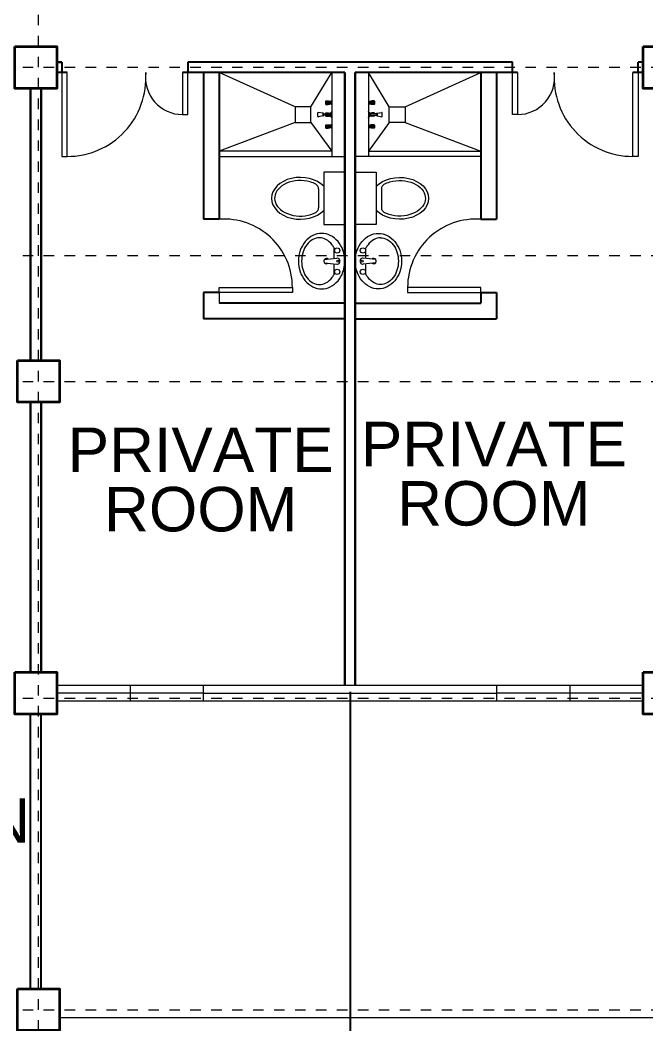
# Model space of a CAD drawing. Header units: millimetres. Extents: x 63005 to 126950, y 36019 to 74749.
# Drawn here: x 63081.46 to 63087.44, y 36215.51 to 36225.1 of the extents above; entities that cross this region are included whole.
import ezdxf

# ---------------------------------------------------------------- set-up
doc = ezdxf.new("R2010")
doc.units = ezdxf.units.MM
doc.header["$LTSCALE"] = 0.04
doc.linetypes.add('PHANTOM', pattern=[2.5, 1.25, -0.25, 0.25, -0.25, 0.25, -0.25])
doc.styles.get("Standard").update_dxf_attribs({"font": 'arial.ttf', "width": 0.8})
doc.styles.add('SWISSLT175', font='swissl.ttf', dxfattribs={"height": 0.175})
doc.dimstyles.new('dimension', dxfattribs={"dimtxt": 0.9, "dimasz": 0.3, "dimexe": 0.18, "dimexo": 0.0625, "dimgap": 0.09, "dimtad": 0, "dimzin": 0, "dimdsep": 46, "dimtxsty": 'Standard', "dimblk": 'OBLIQUE', "dimcen": 0.09, "dimclrd": 256, "dimclre": 256, "dimclrt": 256, "dimadec": 0, "dimazin": 0, "dimtfac": 1, "dimtofl": 0, "dimtmove": 0, "dimatfit": 3, "dimldrblk": 'OBLIQUE', "dimfxl": 1, "dimtolj": 1, "dimtzin": 0, "dimarcsym": 0})

# ---------------------------------------------------------------- blocks, each defined once
blk = doc.blocks.new('_Oblique')
at = {"color": 0, "linetype": 'ByBlock', "lineweight": -2}
blk.add_line((-0.5, -0.5), (0.5, 0.5), dxfattribs=at)
blk = doc.blocks.new('*D53')
at = {"lineweight": -2, "transparency": 16777216}
for p, q in [((63087.6122, 36218.409), (63087.6122, 36211.2763)), ((63081.6372, 36215.3861), (63081.6372, 36211.2763)), ((63081.6372, 36211.4563), (63083.5989, 36211.4563)), ((63087.6122, 36211.4563), (63085.6506, 36211.4563))]:
    blk.add_line(p, q, dxfattribs=at)
at = {"layer": 'Defpoints', "color": 0, "lineweight": 25, "transparency": 16777216}
for p in [(63087.6122, 36218.4715), (63081.6372, 36215.4486), (63087.6122, 36211.4563)]:
    blk.add_point(p, dxfattribs=at)
at = {"lineweight": -2, "transparency": 16777216, "xscale": 0.3, "yscale": 0.3, "zscale": 0.3, "rotation": 180}
blk.add_blockref('_Oblique', (63081.6372, 36211.4563), dxfattribs=at)
at = {"lineweight": -2, "transparency": 16777216, "xscale": 0.3, "yscale": 0.3, "zscale": 0.3}
blk.add_blockref('_Oblique', (63087.6122, 36211.4563), dxfattribs=at)
at = {"lineweight": 5, "transparency": 16777216, "insert": (63084.6247, 36211.4563), "char_height": 0.9, "attachment_point": 5}
blk.add_mtext('\\A1;6.00', dxfattribs=at)
blk = doc.blocks.new('*D64')
at = {"lineweight": -2, "transparency": 16777216}
for p, q in [((63084.6122, 36218.684), (63084.6122, 36213.4116)), ((63081.6372, 36215.3861), (63081.6372, 36213.4116)), ((63081.6372, 36213.5916), (63082.1011, 36213.5916)), ((63084.6122, 36213.5916), (63084.1484, 36213.5916))]:
    blk.add_line(p, q, dxfattribs=at)
at = {"layer": 'Defpoints', "color": 0, "lineweight": 25, "transparency": 16777216}
for p in [(63084.6122, 36218.7465), (63081.6372, 36215.4486), (63084.6122, 36213.5916)]:
    blk.add_point(p, dxfattribs=at)
at = {"lineweight": -2, "transparency": 16777216, "xscale": 0.3, "yscale": 0.3, "zscale": 0.3, "rotation": 180}
blk.add_blockref('_Oblique', (63081.6372, 36213.5916), dxfattribs=at)
at = {"lineweight": -2, "transparency": 16777216, "xscale": 0.3, "yscale": 0.3, "zscale": 0.3}
blk.add_blockref('_Oblique', (63084.6122, 36213.5916), dxfattribs=at)
at = {"lineweight": 5, "transparency": 16777216, "insert": (63083.1247, 36213.5916), "char_height": 0.9, "attachment_point": 5}
blk.add_mtext('\\A1;3.00', dxfattribs=at)
blk = doc.blocks.new('*D65')
at = {"lineweight": -2, "transparency": 16777216}
for p, q in [((63084.6122, 36218.684), (63084.6122, 36213.4116)), ((63087.6122, 36218.409), (63087.6122, 36213.4116)), ((63084.6122, 36213.5916), (63085.0886, 36213.5916)), ((63087.6122, 36213.5916), (63087.1359, 36213.5916))]:
    blk.add_line(p, q, dxfattribs=at)
at = {"layer": 'Defpoints', "color": 0, "lineweight": 25, "transparency": 16777216}
for p in [(63084.6122, 36218.7465), (63087.6122, 36218.4715), (63087.6122, 36213.5916)]:
    blk.add_point(p, dxfattribs=at)
at = {"lineweight": -2, "transparency": 16777216, "xscale": 0.3, "yscale": 0.3, "zscale": 0.3, "rotation": 180}
blk.add_blockref('_Oblique', (63084.6122, 36213.5916), dxfattribs=at)
at = {"lineweight": -2, "transparency": 16777216, "xscale": 0.3, "yscale": 0.3, "zscale": 0.3}
blk.add_blockref('_Oblique', (63087.6122, 36213.5916), dxfattribs=at)
at = {"lineweight": 5, "transparency": 16777216, "insert": (63086.1122, 36213.5916), "char_height": 0.9, "attachment_point": 5}
blk.add_mtext('\\A1;3.00', dxfattribs=at)

msp = doc.modelspace()

# ---------------------------------------------------------------- linework, layer by layer
at = {"color": 0, "linetype": 'PHANTOM', "lineweight": 5, "transparency": 33554495}
for p, q in [((63081.6372, 36215.4486), (63081.6372, 36264.6215)), ((63105.3872, 36224.6465), (63049.8121, 36224.6431)), ((63113.1872, 36222.8486), (63045.8133, 36222.8452)), ((63113.1872, 36221.6465), (63049.8122, 36221.6433)), ((63105.3872, 36218.6215), (63045.8122, 36218.6185))]:
    msp.add_line(p, q, dxfattribs=at)
at = {"color": 4, "lineweight": 25}
for p, q in [((63081.8622, 36224.6965), (63081.8122, 36224.6965)), ((63081.8122, 36224.6965), (63081.8622, 36224.6965)), ((63081.8622, 36224.6965), (63081.8622, 36224.5965)), ((63086.1622, 36224.6965), (63083.0622, 36224.6965)), ((63083.0622, 36224.6965), (63083.0622, 36224.5965)), ((63086.1622, 36224.5965), (63086.1622, 36224.6965)), ((63087.4122, 36224.6965), (63087.3622, 36224.6965)), ((63087.3622, 36224.5965), (63087.3622, 36224.6965)), ((63081.9122, 36224.5965), (63081.8122, 36224.5965)), ((63084.5622, 36224.5965), (63083.0122, 36224.5965)), ((63084.5622, 36218.7465), (63084.5622, 36224.5965)), ((63084.5622, 36224.5965), (63084.5622, 36218.7465)), ((63084.6622, 36218.7465), (63084.6622, 36224.5965)), ((63084.6622, 36224.5965), (63084.6622, 36218.7465)), ((63086.2122, 36224.5965), (63084.6622, 36224.5965)), ((63087.4122, 36224.5965), (63087.3122, 36224.5965)), ((63081.5622, 36221.8486), (63081.5622, 36224.4465)), ((63081.5622, 36224.4465), (63081.5622, 36221.8486)), ((63081.6622, 36221.8486), (63081.6622, 36224.4465)), ((63081.6622, 36224.4465), (63081.6622, 36221.8486)), ((63084.5622, 36222.2109), (63084.5622, 36224.1609)), ((63081.5622, 36218.8715), (63081.5622, 36221.4486)), ((63081.5622, 36221.4486), (63081.5622, 36218.8715)), ((63081.6622, 36218.8715), (63081.6622, 36221.4486)), ((63081.6622, 36221.4486), (63081.6622, 36218.8715)), ((63081.5622, 36215.8486), (63081.5622, 36218.4715)), ((63081.6622, 36215.8486), (63081.6622, 36218.4715))]:
    msp.add_line(p, q, dxfattribs=at)
at = {"color": 4, "lineweight": 25, "ltscale": 0.3}
for p, q in [((63083.2122, 36224.5965), (63083.2122, 36223.1965)), ((63083.3622, 36224.5965), (63083.3622, 36223.1965)), ((63085.8622, 36224.5965), (63085.8622, 36223.1965)), ((63086.0122, 36224.5965), (63086.0122, 36223.1965)), ((63083.3622, 36223.1965), (63083.2122, 36223.1965)), ((63085.8622, 36223.1965), (63086.0122, 36223.1965)), ((63083.2122, 36222.4965), (63083.2122, 36222.2465)), ((63083.3622, 36222.4965), (63083.2122, 36222.4965)), ((63085.8622, 36222.4965), (63085.8622, 36222.3965)), ((63085.8622, 36222.4965), (63086.0122, 36222.4965)), ((63086.0122, 36222.4965), (63086.0122, 36222.2465)), ((63084.5622, 36222.3965), (63083.3622, 36222.3965)), ((63084.6622, 36222.3965), (63085.8622, 36222.3965)), ((63084.5622, 36222.2465), (63083.2122, 36222.2465)), ((63084.6622, 36222.2465), (63086.0122, 36222.2465))]:
    msp.add_line(p, q, dxfattribs=at)
at = {"color": 0, "lineweight": 9}
for p, q in [((63084.4372, 36224.5965), (63083.3622, 36224.5965)), ((63084.4372, 36224.5965), (63084.4372, 36223.7965)), ((63084.7872, 36224.5965), (63084.7872, 36223.7965)), ((63081.8122, 36218.7465), (63084.5622, 36218.7465)), ((63081.8122, 36218.7465), (63081.8122, 36218.5965)), ((63083.2122, 36218.6715), (63081.8122, 36218.6715)), ((63082.5122, 36218.7465), (63082.5122, 36218.5965)), ((63083.2122, 36218.5965), (63083.2122, 36218.7465)), ((63083.2122, 36218.6715), (63086.0122, 36218.6715)), ((63084.5622, 36218.7465), (63084.6622, 36218.7465)), ((63084.6622, 36218.7465), (63087.4122, 36218.7465)), ((63086.0122, 36218.7465), (63086.0122, 36218.5965)), ((63087.4122, 36218.6715), (63086.0122, 36218.6715)), ((63086.7122, 36218.7465), (63086.7122, 36218.5965)), ((63087.4122, 36218.5965), (63087.4122, 36218.7465)), ((63081.8122, 36218.5965), (63084.6622, 36218.5965)), ((63084.5622, 36218.5965), (63087.4122, 36218.5965)), ((63097.1622, 36215.5715), (63081.8372, 36215.5715))]:
    msp.add_line(p, q, dxfattribs=at)
at = {"color": 0, "lineweight": 9, "ltscale": 0.3}
for p, q in [((63084.0872, 36224.2715), (63083.3622, 36224.5965)), ((63084.2372, 36224.2715), (63084.4372, 36224.5965)), ((63084.9872, 36224.2715), (63084.7872, 36224.5965)), ((63085.1372, 36224.2715), (63085.8622, 36224.5965)), ((63084.0872, 36224.1215), (63083.3622, 36223.8465)), ((63084.2372, 36224.1215), (63084.4372, 36223.8465)), ((63084.9872, 36224.1215), (63084.7872, 36223.8465)), ((63085.1372, 36224.1215), (63085.8622, 36223.8465))]:
    msp.add_line(p, q, dxfattribs=at)
at = {"lineweight": 9}
for p, q in [((63084.3785, 36224.3232), (63084.3785, 36224.2971)), ((63084.3785, 36224.3232), (63084.38, 36224.3232)), ((63084.38, 36224.3232), (63084.3819, 36224.3268)), ((63084.38, 36224.3232), (63084.38, 36224.2971)), ((63084.3819, 36224.3268), (63084.3819, 36224.2935)), ((63084.3819, 36224.3268), (63084.4039, 36224.3268)), ((63084.3907, 36224.3162), (63084.4028, 36224.3162)), ((63084.3908, 36224.3233), (63084.4029, 36224.3233)), ((63084.4039, 36224.3268), (63084.408, 36224.3246)), ((63084.4039, 36224.3234), (63084.4039, 36224.3161)), ((63084.4098, 36224.3242), (63084.4157, 36224.3242)), ((63084.4157, 36224.3242), (63084.4179, 36224.3234)), ((63084.4157, 36224.3242), (63084.4157, 36224.2962)), ((63084.4179, 36224.3234), (63084.4179, 36224.2969)), ((63084.4297, 36224.3215), (63084.4179, 36224.3215)), ((63084.4365, 36224.3272), (63084.4297, 36224.3238)), ((63084.4297, 36224.3238), (63084.4297, 36224.2965)), ((63084.4365, 36224.3272), (63084.4365, 36224.2931)), ((63084.4365, 36224.3272), (63084.4372, 36224.3272)), ((63084.4372, 36224.3272), (63084.4372, 36224.2931)), ((63084.7872, 36224.3272), (63084.7872, 36224.2931)), ((63084.788, 36224.3272), (63084.7872, 36224.3272)), ((63084.788, 36224.3272), (63084.788, 36224.2931)), ((63084.788, 36224.3272), (63084.7948, 36224.3238)), ((63084.7948, 36224.3238), (63084.7948, 36224.2965)), ((63084.7948, 36224.3215), (63084.8065, 36224.3215)), ((63084.8088, 36224.3242), (63084.8065, 36224.3234)), ((63084.8065, 36224.3234), (63084.8065, 36224.2969)), ((63084.8088, 36224.3242), (63084.8088, 36224.2962)), ((63084.8147, 36224.3242), (63084.8088, 36224.3242)), ((63084.8205, 36224.3268), (63084.8165, 36224.3246)), ((63084.8425, 36224.3268), (63084.8205, 36224.3268)), ((63084.8205, 36224.3234), (63084.8205, 36224.3161)), ((63084.8337, 36224.3233), (63084.8216, 36224.3233)), ((63084.8338, 36224.3162), (63084.8217, 36224.3162)), ((63084.8425, 36224.3268), (63084.8425, 36224.2935)), ((63084.8444, 36224.3232), (63084.8425, 36224.3268)), ((63084.8444, 36224.3232), (63084.8444, 36224.2971)), ((63084.8459, 36224.3232), (63084.8444, 36224.3232)), ((63084.8459, 36224.3232), (63084.8459, 36224.2971)), ((63084.3785, 36224.2971), (63084.38, 36224.2971)), ((63084.38, 36224.2971), (63084.3819, 36224.2935)), ((63084.3819, 36224.2935), (63084.4039, 36224.2935)), ((63084.3907, 36224.3041), (63084.4028, 36224.3041)), ((63084.3908, 36224.2971), (63084.4029, 36224.2971)), ((63084.4039, 36224.297), (63084.4039, 36224.3043)), ((63084.4039, 36224.2935), (63084.408, 36224.2957)), ((63084.4098, 36224.2962), (63084.4157, 36224.2962)), ((63084.4157, 36224.2962), (63084.4179, 36224.2969)), ((63084.4297, 36224.2988), (63084.4179, 36224.2988)), ((63084.4365, 36224.2931), (63084.4297, 36224.2965)), ((63084.4314, 36224.2139), (63084.4372, 36224.2255)), ((63084.4365, 36224.2931), (63084.4372, 36224.2931)), ((63084.4372, 36224.2255), (63084.4372, 36224.1676)), ((63084.788, 36224.2931), (63084.7872, 36224.2931)), ((63084.793, 36224.2139), (63084.7872, 36224.2255)), ((63084.7872, 36224.2255), (63084.7872, 36224.1676)), ((63084.788, 36224.2931), (63084.7948, 36224.2965)), ((63084.7948, 36224.2988), (63084.8065, 36224.2988)), ((63084.8088, 36224.2962), (63084.8065, 36224.2969)), ((63084.8147, 36224.2962), (63084.8088, 36224.2962)), ((63084.8206, 36224.2935), (63084.8165, 36224.2957)), ((63084.8206, 36224.297), (63084.8206, 36224.3043)), ((63084.8425, 36224.2935), (63084.8206, 36224.2935)), ((63084.8337, 36224.2971), (63084.8216, 36224.2971)), ((63084.8338, 36224.3041), (63084.8217, 36224.3041)), ((63084.8444, 36224.2971), (63084.8425, 36224.2935)), ((63084.8459, 36224.2971), (63084.8444, 36224.2971)), ((63084.3054, 36224.1772), (63084.3054, 36224.2159)), ((63084.3518, 36224.2089), (63084.3099, 36224.2174)), ((63084.3518, 36224.1842), (63084.3099, 36224.1757)), ((63084.3594, 36224.2089), (63084.3518, 36224.2089)), ((63084.3518, 36224.2089), (63084.3518, 36224.1842)), ((63084.3518, 36224.2089), (63084.3518, 36224.1842)), ((63084.3518, 36224.1842), (63084.3594, 36224.1842)), ((63084.3594, 36224.1842), (63084.3594, 36224.2089)), ((63084.3594, 36224.2041), (63084.4218, 36224.2041)), ((63084.4218, 36224.189), (63084.3594, 36224.189)), ((63084.3785, 36224.2096), (63084.3785, 36224.2041)), ((63084.3785, 36224.2096), (63084.38, 36224.2096)), ((63084.3785, 36224.189), (63084.3785, 36224.1835)), ((63084.3785, 36224.1835), (63084.38, 36224.1835)), ((63084.38, 36224.2096), (63084.3819, 36224.2132)), ((63084.38, 36224.2096), (63084.38, 36224.2041)), ((63084.38, 36224.189), (63084.38, 36224.1835)), ((63084.38, 36224.1835), (63084.3819, 36224.1799)), ((63084.3819, 36224.2132), (63084.3819, 36224.2041)), ((63084.3819, 36224.2132), (63084.4039, 36224.2132)), ((63084.3819, 36224.189), (63084.3819, 36224.1799)), ((63084.3819, 36224.1799), (63084.4039, 36224.1799)), ((63084.3907, 36224.1835), (63084.4029, 36224.1835)), ((63084.3908, 36224.2096), (63084.4029, 36224.2096)), ((63084.4039, 36224.2132), (63084.408, 36224.211)), ((63084.4039, 36224.2098), (63084.4039, 36224.2041)), ((63084.4039, 36224.1833), (63084.4039, 36224.189)), ((63084.4039, 36224.1799), (63084.408, 36224.1821)), ((63084.4098, 36224.2105), (63084.4156, 36224.2105)), ((63084.4098, 36224.1825), (63084.4156, 36224.1825)), ((63084.4156, 36224.2105), (63084.4156, 36224.2041)), ((63084.4156, 36224.2105), (63084.4179, 36224.2098)), ((63084.4156, 36224.189), (63084.4156, 36224.1825)), ((63084.4156, 36224.1825), (63084.4179, 36224.1833)), ((63084.4179, 36224.2098), (63084.4179, 36224.2041)), ((63084.4218, 36224.2079), (63084.4179, 36224.2079)), ((63084.4179, 36224.189), (63084.4179, 36224.1833)), ((63084.4218, 36224.1852), (63084.4179, 36224.1852)), ((63084.4218, 36224.1791), (63084.4218, 36224.2139)), ((63084.4218, 36224.2139), (63084.4314, 36224.2139)), ((63084.4218, 36224.2041), (63084.4218, 36224.189)), ((63084.4314, 36224.1791), (63084.4218, 36224.1791)), ((63084.4314, 36224.1791), (63084.4314, 36224.2139)), ((63084.4314, 36224.2139), (63084.4314, 36224.1791)), ((63084.4372, 36224.1676), (63084.4314, 36224.1791)), ((63084.7872, 36224.1676), (63084.793, 36224.1791)), ((63084.793, 36224.1791), (63084.793, 36224.2139)), ((63084.8027, 36224.2139), (63084.793, 36224.2139)), ((63084.793, 36224.2139), (63084.793, 36224.1791)), ((63084.793, 36224.1791), (63084.8027, 36224.1791)), ((63084.8027, 36224.1791), (63084.8027, 36224.2139)), ((63084.8027, 36224.2079), (63084.8065, 36224.2079)), ((63084.865, 36224.2041), (63084.8027, 36224.2041)), ((63084.8027, 36224.2041), (63084.8027, 36224.189)), ((63084.8027, 36224.189), (63084.865, 36224.189)), ((63084.8027, 36224.1852), (63084.8065, 36224.1852)), ((63084.8088, 36224.2105), (63084.8065, 36224.2098)), ((63084.8065, 36224.2098), (63084.8065, 36224.2041)), ((63084.8065, 36224.189), (63084.8065, 36224.1833)), ((63084.8088, 36224.1825), (63084.8065, 36224.1833)), ((63084.8088, 36224.2105), (63084.8088, 36224.2041)), ((63084.8147, 36224.2105), (63084.8088, 36224.2105)), ((63084.8088, 36224.189), (63084.8088, 36224.1825)), ((63084.8147, 36224.1825), (63084.8088, 36224.1825)), ((63084.8206, 36224.2132), (63084.8165, 36224.211)), ((63084.8206, 36224.1799), (63084.8165, 36224.1821)), ((63084.8425, 36224.2132), (63084.8206, 36224.2132)), ((63084.8206, 36224.2098), (63084.8206, 36224.2041)), ((63084.8206, 36224.1833), (63084.8206, 36224.189)), ((63084.8425, 36224.1799), (63084.8206, 36224.1799)), ((63084.8337, 36224.2096), (63084.8216, 36224.2096)), ((63084.8337, 36224.1835), (63084.8216, 36224.1835)), ((63084.8425, 36224.2132), (63084.8425, 36224.2041)), ((63084.8444, 36224.2096), (63084.8425, 36224.2132)), ((63084.8425, 36224.189), (63084.8425, 36224.1799)), ((63084.8444, 36224.1835), (63084.8425, 36224.1799)), ((63084.8444, 36224.2096), (63084.8444, 36224.2041)), ((63084.8459, 36224.2096), (63084.8444, 36224.2096)), ((63084.8444, 36224.189), (63084.8444, 36224.1835)), ((63084.8459, 36224.1835), (63084.8444, 36224.1835)), ((63084.8459, 36224.2096), (63084.8459, 36224.2041)), ((63084.8459, 36224.189), (63084.8459, 36224.1835)), ((63084.865, 36224.2089), (63084.8726, 36224.2089)), ((63084.865, 36224.1842), (63084.865, 36224.2089)), ((63084.8726, 36224.1842), (63084.865, 36224.1842)), ((63084.8726, 36224.2089), (63084.9145, 36224.2174)), ((63084.8726, 36224.2089), (63084.8726, 36224.1842)), ((63084.8726, 36224.2089), (63084.8726, 36224.1842)), ((63084.8726, 36224.1842), (63084.9145, 36224.1757)), ((63084.9191, 36224.1772), (63084.9191, 36224.2159)), ((63084.3785, 36224.096), (63084.38, 36224.096)), ((63084.3785, 36224.096), (63084.3785, 36224.0698)), ((63084.3785, 36224.0698), (63084.38, 36224.0698)), ((63084.38, 36224.096), (63084.3819, 36224.0996)), ((63084.38, 36224.096), (63084.38, 36224.0698)), ((63084.38, 36224.0698), (63084.3819, 36224.0662)), ((63084.3819, 36224.0996), (63084.4039, 36224.0996)), ((63084.3819, 36224.0996), (63084.3819, 36224.0662)), ((63084.3819, 36224.0662), (63084.4039, 36224.0662)), ((63084.3906, 36224.089), (63084.4028, 36224.089)), ((63084.3906, 36224.0768), (63084.4028, 36224.0768)), ((63084.3907, 36224.096), (63084.4029, 36224.096)), ((63084.3907, 36224.0698), (63084.4029, 36224.0698)), ((63084.4039, 36224.0996), (63084.408, 36224.0974)), ((63084.4039, 36224.0961), (63084.4039, 36224.0888)), ((63084.4039, 36224.0697), (63084.4039, 36224.077)), ((63084.4039, 36224.0662), (63084.408, 36224.0684)), ((63084.4098, 36224.0969), (63084.4156, 36224.0969)), ((63084.4098, 36224.0689), (63084.4156, 36224.0689)), ((63084.4156, 36224.0969), (63084.4156, 36224.0689)), ((63084.4156, 36224.0969), (63084.4179, 36224.0962)), ((63084.4156, 36224.0689), (63084.4179, 36224.0696)), ((63084.4179, 36224.0962), (63084.4179, 36224.0696)), ((63084.4296, 36224.0943), (63084.4179, 36224.0943)), ((63084.4296, 36224.0715), (63084.4179, 36224.0715)), ((63084.4365, 36224.0999), (63084.4296, 36224.0965)), ((63084.4296, 36224.0965), (63084.4296, 36224.0693)), ((63084.4365, 36224.0658), (63084.4296, 36224.0693)), ((63084.4365, 36224.0999), (63084.4372, 36224.0999)), ((63084.4365, 36224.0999), (63084.4365, 36224.0658)), ((63084.4365, 36224.0658), (63084.4372, 36224.0658)), ((63084.4372, 36224.0999), (63084.4372, 36224.0658)), ((63084.788, 36224.0999), (63084.7872, 36224.0999)), ((63084.7872, 36224.0999), (63084.7872, 36224.0658)), ((63084.788, 36224.0658), (63084.7872, 36224.0658)), ((63084.788, 36224.0999), (63084.7948, 36224.0965)), ((63084.788, 36224.0999), (63084.788, 36224.0658)), ((63084.788, 36224.0658), (63084.7948, 36224.0693)), ((63084.7948, 36224.0965), (63084.7948, 36224.0693)), ((63084.7948, 36224.0943), (63084.8066, 36224.0943)), ((63084.7948, 36224.0715), (63084.8066, 36224.0715)), ((63084.8088, 36224.0969), (63084.8066, 36224.0962)), ((63084.8066, 36224.0962), (63084.8066, 36224.0696)), ((63084.8088, 36224.0689), (63084.8066, 36224.0696)), ((63084.8147, 36224.0969), (63084.8088, 36224.0969)), ((63084.8088, 36224.0969), (63084.8088, 36224.0689)), ((63084.8147, 36224.0689), (63084.8088, 36224.0689)), ((63084.8206, 36224.0996), (63084.8165, 36224.0974)), ((63084.8206, 36224.0662), (63084.8165, 36224.0684)), ((63084.8425, 36224.0996), (63084.8206, 36224.0996)), ((63084.8206, 36224.0961), (63084.8206, 36224.0888)), ((63084.8206, 36224.0697), (63084.8206, 36224.077)), ((63084.8425, 36224.0662), (63084.8206, 36224.0662)), ((63084.8337, 36224.096), (63084.8216, 36224.096)), ((63084.8337, 36224.0698), (63084.8216, 36224.0698)), ((63084.8338, 36224.089), (63084.8217, 36224.089)), ((63084.8338, 36224.0768), (63084.8217, 36224.0768)), ((63084.8444, 36224.096), (63084.8425, 36224.0996)), ((63084.8425, 36224.0996), (63084.8425, 36224.0662)), ((63084.8444, 36224.0698), (63084.8425, 36224.0662)), ((63084.846, 36224.096), (63084.8444, 36224.096)), ((63084.8444, 36224.096), (63084.8444, 36224.0698)), ((63084.846, 36224.0698), (63084.8444, 36224.0698)), ((63084.846, 36224.096), (63084.846, 36224.0698)), ((63084.5622, 36223.6465), (63084.3622, 36223.6465)), ((63084.3622, 36223.6465), (63084.3622, 36223.1465)), ((63084.5622, 36223.1465), (63084.5622, 36223.6465)), ((63084.6622, 36223.6465), (63084.8622, 36223.6465)), ((63084.6622, 36223.1465), (63084.6622, 36223.6465)), ((63084.8622, 36223.6465), (63084.8622, 36223.1465)), ((63084.3122, 36223.4871), (63084.3122, 36223.3061)), ((63084.9122, 36223.4871), (63084.9122, 36223.3061)), ((63084.3622, 36223.1465), (63084.5622, 36223.1465)), ((63084.8622, 36223.1465), (63084.6622, 36223.1465)), ((63084.4602, 36222.8209), (63084.4602, 36222.9231)), ((63084.7642, 36222.8209), (63084.7642, 36222.9231)), ((63084.3643, 36222.811), (63084.4862, 36222.8244)), ((63084.3643, 36222.782), (63084.4862, 36222.7687)), ((63084.8601, 36222.811), (63084.7383, 36222.8244)), ((63084.8601, 36222.782), (63084.7383, 36222.7687))]:
    msp.add_line(p, q, dxfattribs=at)
at = {"color": 1, "lineweight": 13, "ltscale": 0.3}
msp.add_line((63083.3622, 36222.4965), (63083.3622, 36222.3965), dxfattribs=at)
at = {"color": 0, "linetype": 'PHANTOM', "lineweight": 9, "transparency": 33554495}
msp.add_line((63113.1872, 36215.6465), (63045.8122, 36215.6431), dxfattribs=at)
at = {"color": 4, "lineweight": 35}
for points in [[(63081.4122, 36224.8465), (63081.8122, 36224.8465), (63081.8122, 36224.4465), (63081.4122, 36224.4465)], [(63087.4122, 36224.8465), (63087.8122, 36224.8465), (63087.8122, 36224.4465), (63087.4122, 36224.4465)], [(63081.4372, 36221.8486), (63081.8372, 36221.8486), (63081.8372, 36221.4486), (63081.4372, 36221.4486)], [(63081.4122, 36218.8715), (63081.8122, 36218.8715), (63081.8122, 36218.4715), (63081.4122, 36218.4715)], [(63087.4122, 36218.8715), (63087.8122, 36218.8715), (63087.8122, 36218.4715), (63087.4122, 36218.4715)], [(63081.4372, 36215.8486), (63081.8372, 36215.8486), (63081.8372, 36215.4486), (63081.4372, 36215.4486)]]:
    msp.add_lwpolyline(points, close=True, dxfattribs=at)
at = {"color": 1, "lineweight": 13, "ltscale": 0.03}
for points in [[(63081.9122, 36224.5965), (63081.8622, 36224.5965), (63081.8622, 36223.7965), (63081.9122, 36223.7965)], [(63083.0622, 36224.5965), (63083.0122, 36224.5965), (63083.0122, 36224.1965), (63083.0622, 36224.1965)], [(63086.1622, 36224.5965), (63086.2122, 36224.5965), (63086.2122, 36224.1965), (63086.1622, 36224.1965)], [(63087.3122, 36224.5965), (63087.3622, 36224.5965), (63087.3622, 36223.7965), (63087.3122, 36223.7965)], [(63083.3622, 36222.4965), (63083.3622, 36222.5465), (63084.0622, 36222.5465), (63084.0622, 36222.4965)], [(63085.8622, 36222.4965), (63085.8622, 36222.5465), (63085.1622, 36222.5465), (63085.1622, 36222.4965)]]:
    msp.add_lwpolyline(points, close=True, dxfattribs=at)
at = {"color": 0, "lineweight": 9, "ltscale": 0.03}
for points in [[(63084.2372, 36224.1215), (63084.2372, 36224.2715), (63084.0872, 36224.2715), (63084.0872, 36224.1215)], [(63084.9872, 36224.1215), (63084.9872, 36224.2715), (63085.1372, 36224.2715), (63085.1372, 36224.1215)]]:
    msp.add_lwpolyline(points, close=True, dxfattribs=at)
at = {"color": 0, "lineweight": 9, "ltscale": 0.3}
for points in [[(63084.4372, 36223.8465), (63083.3622, 36223.8465), (63083.3622, 36223.7965), (63084.5622, 36223.7965), (63084.5622, 36223.7965)], [(63084.7872, 36223.8465), (63085.8622, 36223.8465), (63085.8622, 36223.7965), (63084.6622, 36223.7965), (63084.6622, 36223.7965)]]:
    msp.add_lwpolyline(points, dxfattribs=at)
at = {"lineweight": 9}
for points in [[(63084.3412, 36223.0615, 0.11576), (63084.2587, 36223.0422, 0.104047), (63084.185, 36222.9839, 0.090875), (63084.1376, 36222.9, 0.083344), (63084.1202, 36222.7965, 0.083344), (63084.1376, 36222.6931, 0.090875), (63084.185, 36222.6091, 0.104047), (63084.2587, 36222.5509, 0.11576), (63084.3412, 36222.5315, 0.11576), (63084.4237, 36222.5509, 0.104047), (63084.4975, 36222.6091, 0.090875), (63084.5449, 36222.6931, 0.083344), (63084.5622, 36222.7965, 0.083344), (63084.5449, 36222.9, 0.090875), (63084.4975, 36222.9839, 0.104047), (63084.4237, 36223.0422, 0.11576)], [(63084.8832, 36223.0615, -0.11576), (63084.9657, 36223.0422, -0.104047), (63085.0395, 36222.9839, -0.090875), (63085.0869, 36222.9, -0.083344), (63085.1042, 36222.7965, -0.083344), (63085.0869, 36222.6931, -0.090875), (63085.0395, 36222.6091, -0.104047), (63084.9657, 36222.5509, -0.11576), (63084.8832, 36222.5315, -0.11576), (63084.8007, 36222.5509, -0.104047), (63084.727, 36222.6091, -0.090875), (63084.6796, 36222.6931, -0.083344), (63084.6622, 36222.7965, -0.083344), (63084.6796, 36222.9, -0.090875), (63084.727, 36222.9839, -0.104047), (63084.8007, 36223.0422, -0.11576)]]:
    msp.add_lwpolyline(points, format="xyb", close=True, dxfattribs=at)
for points in [[(63084.3202, 36223.019, 0.124838), (63084.2577, 36223.0032, 0.105788), (63084.2, 36222.9539, 0.086697), (63084.1638, 36222.8841, 0.076776), (63084.1502, 36222.7965, 0.076776), (63084.1638, 36222.7089, 0.086697), (63084.2, 36222.6392, 0.105788), (63084.2577, 36222.5899, 0.124838), (63084.3202, 36222.574, 0.124838), (63084.3828, 36222.5899, 0.105788), (63084.4404, 36222.6392, 0.040067), (63084.4602, 36222.6699), (63084.4602, 36222.7721, 0.040067)], [(63084.9042, 36223.019, -0.124838), (63084.9668, 36223.0032, -0.105788), (63085.0244, 36222.9539, -0.086697), (63085.0607, 36222.8841, -0.076776), (63085.0742, 36222.7965, -0.076776), (63085.0607, 36222.7089, -0.086697), (63085.0244, 36222.6392, -0.105788), (63084.9668, 36222.5899, -0.124838), (63084.9042, 36222.574, -0.124838), (63084.8417, 36222.5899, -0.105788), (63084.784, 36222.6392, -0.040067), (63084.7642, 36222.6699), (63084.7642, 36222.7721, -0.040067)]]:
    msp.add_lwpolyline(points, format="xyb", dxfattribs=at)
for centre, radius in [((63084.4892, 36222.8981), 0.0255), ((63084.7352, 36222.8981), 0.0255), ((63084.4957, 36222.7965), 0.0095), ((63084.7287, 36222.7965), 0.0095), ((63084.4892, 36222.6949), 0.0255), ((63084.7352, 36222.6949), 0.0255)]:
    msp.add_circle(centre, radius, dxfattribs=at)
at = {"color": 1, "lineweight": 13, "ltscale": 0.03}
for centre, radius, start, end in [((63081.9122, 36224.5481), 0.7516, 270, 3.69522), ((63083.0122, 36224.5497), 0.3531, 172.37185, 270), ((63086.2122, 36224.5497), 0.3531, 270, 7.62815), ((63087.3122, 36224.5481), 0.7516, 176.30478, 270), ((63083.4104, 36222.5465), 0.6518, 0, 94.24219), ((63085.814, 36222.5465), 0.6518, 85.75781, 180)]:
    msp.add_arc(centre, radius, start, end, dxfattribs=at)
at = {"lineweight": 9}
for centre, radius, start, end in [((63084.2622, 36223.4871), 0.05, 0, 61.84994), ((63084.9622, 36223.4871), 0.05, 118.15006, 180), ((63084.2622, 36223.3061), 0.05, 298.00836, 360), ((63084.9622, 36223.3061), 0.05, 180, 241.99164), ((63084.3202, 36222.8877), 0.1313, 61.53644, 90), ((63084.2964, 36222.8438), 0.1812, 37.38145, 61.53644), ((63084.928, 36222.8438), 0.1812, 118.46356, 142.61855), ((63084.9042, 36222.8877), 0.1313, 90, 118.46356), ((63084.259, 36222.8152), 0.2284, 28.20375, 37.38145), ((63084.9655, 36222.8152), 0.2284, 142.61855, 151.79625), ((63084.3873, 36222.7965), 0.025, 161.37929, 198.62071), ((63084.458, 36222.7965), 0.0948, 171.20259, 188.79741), ((63084.3873, 36222.7965), 0.025, 48.79782, 143.69319), ((63084.3873, 36222.7965), 0.025, 216.30681, 311.20218), ((63084.4892, 36222.7965), 0.028, 263.75449, 96.24551), ((63084.7352, 36222.7965), 0.028, 83.75449, 276.24551), ((63084.8372, 36222.7965), 0.025, 36.30681, 131.20218), ((63084.8372, 36222.7965), 0.025, 228.79782, 323.69319), ((63084.7664, 36222.7965), 0.0948, 351.20259, 8.79741), ((63084.8372, 36222.7965), 0.025, 341.37929, 18.62071)]:
    msp.add_arc(centre, radius, start, end, dxfattribs=at)
for centre, major_axis, ratio, start_param, end_param in [((63084.3916, 36224.3359), (0.00896, 0.00896), 1, 3.15309, 3.864175), ((63084.3914, 36224.3058), (0.00738, 0.00738), 1, 0.858879, 1.643677), ((63084.4028, 36224.3124), (0.00268, 0.00268), 1, 0.157647, 0.785286), ((63084.4029, 36224.327), (-0.00268, 0.00268), 1, 2.356082, 2.983721), ((63084.3977, 36224.3054), (-0.00887, 0.00887), 1, 4.509022, 4.870036), ((63084.3968, 36224.3384), (-0.0118, 0.0118), 1, 2.876824, 3.009049), ((63084.4098, 36224.328), (-0.00268, 0.00268), 1, 1.862141, 2.356082), ((63084.3864, 36224.3102), (0.00268, 0.00268), 1, 1.643677, 3.068487), ((63084.3916, 36224.2844), (-0.00896, 0.00896), 1, -0.722807, -0.011722), ((63084.3914, 36224.3145), (-0.00738, 0.00738), 1, 1.497691, 2.282489), ((63084.4028, 36224.3079), (0.00268, 0.00268), 1, 3.926878, 4.554518), ((63084.4029, 36224.2933), (-0.00268, 0.00268), 1, -1.41315, -0.785511), ((63084.3977, 36224.315), (-0.00887, 0.00887), 1, 2.983721, 3.344735), ((63084.3968, 36224.2819), (0.0118, 0.0118), 1, 0.132318, 0.264544), ((63084.4098, 36224.2924), (-0.00268, 0.00268), 1, -0.785511, -0.291569), ((63084.405, 36224.3102), (0.00268, 0.00268), 1, 4.915531, 6.079819), ((63084.3086, 36224.1792), (-0.00268, 0.00268), 1, 1.354119, 2.724181), ((63084.3915, 36224.2223), (0.00896, 0.00896), 1, 3.15309, 3.864175), ((63084.3915, 36224.1708), (0.00896, 0.00896), 1, 0.847989, 1.559075), ((63084.4029, 36224.2134), (0.00268, 0.00268), 1, 3.926878, 4.554518), ((63084.4029, 36224.1797), (0.00268, 0.00268), 1, 0.157647, 0.785286), ((63084.3968, 36224.2248), (-0.0118, 0.0118), 1, 2.876824, 3.009049), ((63084.3968, 36224.1683), (-0.0118, 0.0118), 1, -1.438478, -1.306252), ((63084.4098, 36224.2143), (0.00268, 0.00268), 1, 3.432937, 3.926878), ((63084.4098, 36224.1787), (0.00268, 0.00268), 1, 0.785286, 1.279227), ((63084.9159, 36224.2139), (-0.00268, -0.00268), 1, 2.92514, 4.295202), ((63084.3864, 36224.0829), (0.00268, 0.00268), 1, 1.643677, 3.068487), ((63084.3915, 36224.1086), (0.00896, 0.00896), 1, 3.15309, 3.864175), ((63084.3915, 36224.0572), (-0.00896, 0.00896), 1, -0.722807, -0.011722), ((63084.3914, 36224.0786), (0.00738, 0.00738), 1, 0.858879, 1.643677), ((63084.3914, 36224.0872), (-0.00738, 0.00738), 1, 1.497691, 2.282489), ((63084.4028, 36224.0852), (0.00268, 0.00268), 1, 0.157647, 0.785286), ((63084.4028, 36224.0806), (0.00268, 0.00268), 1, 3.926878, 4.554518), ((63084.4029, 36224.0998), (-0.00268, 0.00268), 1, 2.356082, 2.983721), ((63084.4029, 36224.066), (-0.00268, 0.00268), 1, -1.41315, -0.785511), ((63084.3976, 36224.0781), (-0.00887, 0.00887), 1, 4.509022, 4.870036), ((63084.3976, 36224.0877), (-0.00887, 0.00887), 1, 2.983721, 3.344735), ((63084.3968, 36224.1112), (0.0118, 0.0118), 1, 4.44762, 4.579846), ((63084.3968, 36224.0546), (0.0118, 0.0118), 1, 0.132318, 0.264544), ((63084.4098, 36224.1007), (-0.00268, 0.00268), 1, 1.862141, 2.356082), ((63084.4098, 36224.0651), (-0.00268, 0.00268), 1, -0.785511, -0.291569), ((63084.4049, 36224.0829), (0.00268, 0.00268), 1, 4.915531, 6.079819), ((63084.1372, 36223.3965), (0.275, 0), 0.727273, 0.612555, 5.670631)]:
    msp.add_ellipse(centre, major_axis=major_axis, ratio=ratio, start_param=start_param, end_param=end_param, dxfattribs=at)
at = {"lineweight": 9, "extrusion": (2.88216e-41, -4.99074e-41, -1)}
for centre, major_axis, start_param, end_param in [((63084.8147, 36224.328), (0.00268, -0.00268), 0.291344, 0.785286), ((63084.8268, 36224.3054), (-0.00887, -0.00887), 1.36743, 1.728443), ((63084.8276, 36224.3384), (-0.0118, -0.0118), -0.264769, -0.132543), ((63084.8216, 36224.327), (-0.00268, -0.00268), -0.785511, -0.157871), ((63084.8217, 36224.3124), (0.00268, -0.00268), 3.299239, 3.926878), ((63084.8329, 36224.3359), (-0.00896, -0.00896), -1.559299, -0.848214), ((63084.833, 36224.3058), (0.00738, -0.00738), 4.000472, 4.78527), ((63084.8147, 36224.2924), (0.00268, -0.00268), 3.926878, 4.42082), ((63084.8195, 36224.3102), (-0.00268, -0.00268), 0.203142, 1.36743), ((63084.8268, 36224.315), (0.00887, -0.00887), 1.412925, 1.773938), ((63084.8276, 36224.2819), (-0.0118, -0.0118), 1.703115, 1.83534), ((63084.8216, 36224.2933), (0.00268, -0.00268), 3.299239, 3.926878), ((63084.8217, 36224.3079), (0.00268, -0.00268), 0.785286, 1.412925), ((63084.8329, 36224.2844), (0.00896, -0.00896), 3.989582, 4.700667), ((63084.833, 36224.3145), (-0.00738, -0.00738), 4.639283, 5.424081), ((63084.8381, 36224.3102), (0.00268, -0.00268), 4.78527, 6.21008), ((63084.8147, 36224.2143), (-0.00268, -0.00268), -1.279452, -0.785511), ((63084.8147, 36224.1787), (0.00268, -0.00268), 3.926878, 4.42082), ((63084.8276, 36224.2248), (0.0118, -0.0118), 1.306028, 1.438253), ((63084.8276, 36224.1683), (0.0118, -0.0118), 3.273911, 3.406137), ((63084.8216, 36224.2134), (-0.00268, -0.00268), -0.785511, -0.157871), ((63084.8216, 36224.1797), (0.00268, -0.00268), 3.299239, 3.926878), ((63084.8329, 36224.2223), (0.00896, -0.00896), 0.011497, 0.722582), ((63084.8329, 36224.1708), (-0.00896, -0.00896), 2.418785, 3.129871), ((63084.9159, 36224.1792), (0.00268, -0.00268), 6.066508, 7.43657), ((63084.8147, 36224.1007), (-0.00268, -0.00268), -1.279452, -0.785511), ((63084.8147, 36224.0651), (-0.00268, -0.00268), 2.356082, 2.850023), ((63084.8195, 36224.0829), (-0.00268, -0.00268), 0.203142, 1.36743), ((63084.8268, 36224.0781), (0.00887, -0.00887), 2.938226, 3.299239), ((63084.8268, 36224.0877), (-0.00887, -0.00887), -0.157871, 0.203142), ((63084.8276, 36224.1112), (-0.0118, -0.0118), -0.264769, -0.132543), ((63084.8276, 36224.0546), (-0.0118, -0.0118), 1.703115, 1.83534), ((63084.8216, 36224.0998), (0.00268, -0.00268), 0.785286, 1.412925), ((63084.8216, 36224.066), (-0.00268, -0.00268), 1.728443, 2.356082), ((63084.8217, 36224.0852), (0.00268, -0.00268), 3.299239, 3.926878), ((63084.8217, 36224.0806), (0.00268, -0.00268), 0.785286, 1.412925), ((63084.8329, 36224.1086), (-0.00896, -0.00896), -1.559299, -0.848214), ((63084.8329, 36224.0572), (-0.00896, -0.00896), 2.418785, 3.129871), ((63084.8331, 36224.0786), (0.00738, -0.00738), 4.000472, 4.78527), ((63084.8331, 36224.0872), (0.00738, -0.00738), 6.21008, 6.994878), ((63084.8381, 36224.0829), (-0.00268, -0.00268), 3.214474, 4.639283)]:
    msp.add_ellipse(centre, major_axis=major_axis, ratio=1, start_param=start_param, end_param=end_param, dxfattribs=at)
at = {"lineweight": 9, "extrusion": (-2.88216e-41, -4.99074e-41, -1)}
msp.add_ellipse((63084.3086, 36224.2139), major_axis=(-0.00268, 0.00268), ratio=1, start_param=6.066732, end_param=7.436794, dxfattribs=at)
at = {"lineweight": 9, "extrusion": (0, 0, -1)}
msp.add_ellipse((63085.0872, 36223.3965), major_axis=(-0.275, 0), ratio=0.727273, start_param=0.612555, end_param=5.670631, dxfattribs=at)
at = {"lineweight": 9}
for points in [[(63084.2858, 36223.5312), (63084.2694, 36223.54), (63084.2513, 36223.5474), (63084.1602, 36223.5743), (63084.073, 36223.5692), (63083.9414, 36223.5114), (63083.9, 36223.4613), (63083.8866, 36223.3632), (63083.9125, 36223.3111), (63084.0237, 36223.237), (63084.1074, 36223.2192), (63084.2212, 36223.2348), (63084.2561, 36223.2462), (63084.2857, 36223.262)], [(63084.9386, 36223.5312), (63084.9551, 36223.54), (63084.9731, 36223.5474), (63085.0643, 36223.5743), (63085.1515, 36223.5692), (63085.2831, 36223.5114), (63085.3244, 36223.4613), (63085.3379, 36223.3632), (63085.3119, 36223.3111), (63085.2007, 36223.237), (63085.117, 36223.2192), (63085.0032, 36223.2348), (63084.9684, 36223.2462), (63084.9387, 36223.262)]]:
    msp.add_open_spline(points, degree=3, knots=[0.937253, 0.937253, 0.937253, 0.937253, 1.185372, 1.185372, 2.113864, 2.113864, 3.042356, 3.042356, 3.970847, 3.970847, 4.899339, 4.899339, 5.346062, 5.346062, 5.346062, 5.346062], dxfattribs=at)

# ---------------------------------------------------------------- texts
at = {"color": 0, "lineweight": 9, "ltscale": 0.4, "char_height": 0.425, "attachment_point": 5, "line_spacing_factor": 0.8, "style": 'SWISSLT175'}
for s, insert in [('PRIVATE ^JROOM', (63085.9857, 36220.7642)), ('PRIVATE ^JROOM', (63083.1868, 36220.7088)), ('ISOLATION ^JROOM', (63079.9729, 36217.1688))]:
    msp.add_mtext(s, dxfattribs=dict(at, insert=insert))

# ---------------------------------------------------------------- dimensions: what is measured, and where the dimension line sits
at = {"color": 0, "lineweight": 5, "transparency": 33554559}
dim = msp.add_linear_dim(base=(63084.6122, 36213.5916), p1=(63081.6372, 36215.4486), p2=(63084.6122, 36218.7465), text='3.00', dimstyle='dimension', dxfattribs=at)
dim.commit()
dim.dimension.update_dxf_attribs({"geometry": '*D64', "text_midpoint": (63083.1247, 36213.5916)})
dim = msp.add_linear_dim(base=(63087.6122, 36213.5916), p1=(63084.6122, 36218.7465), p2=(63087.6122, 36218.4715), dimstyle='dimension', dxfattribs=at)
dim.commit()
dim.dimension.update_dxf_attribs({"geometry": '*D65', "text_midpoint": (63086.1122, 36213.5916)})
dim = msp.add_linear_dim(base=(63087.6122, 36211.4563), p1=(63081.6372, 36215.4486), p2=(63087.6122, 36218.4715), text='6.00', dimstyle='dimension', override={"dimtmove": 1}, dxfattribs=at)
dim.commit()
dim.dimension.update_dxf_attribs({"geometry": '*D53', "text_midpoint": (63084.6247, 36211.4563)})

doc.saveas('drawing.dxf')
